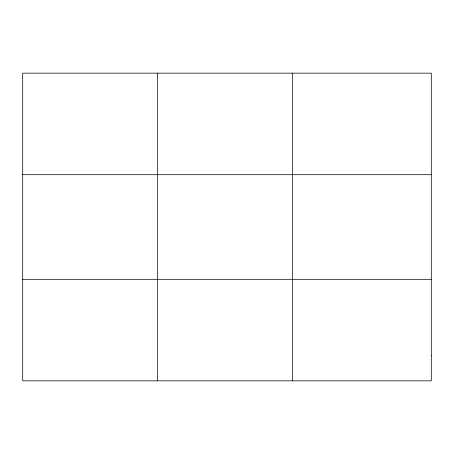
<?xml version="1.0" encoding="UTF-8"?>
<svg xmlns="http://www.w3.org/2000/svg" width="454" height="454" viewBox="0 0 454 454"><rect width="100%" height="100%" fill="white"/><g stroke="black" fill="none" stroke-linecap="round" stroke-linejoin="round"><path stroke-width="0.68" d="M157.538 380.844L157.538 73.156M292.376 380.844L292.376 73.156M22.7 174.694L431.3 174.694M22.7 279.306L431.3 279.306M431.3 355.459L431.3 380.844L22.7 380.844L22.7 73.156L431.3 73.156L431.3 355.459"/></g></svg>
